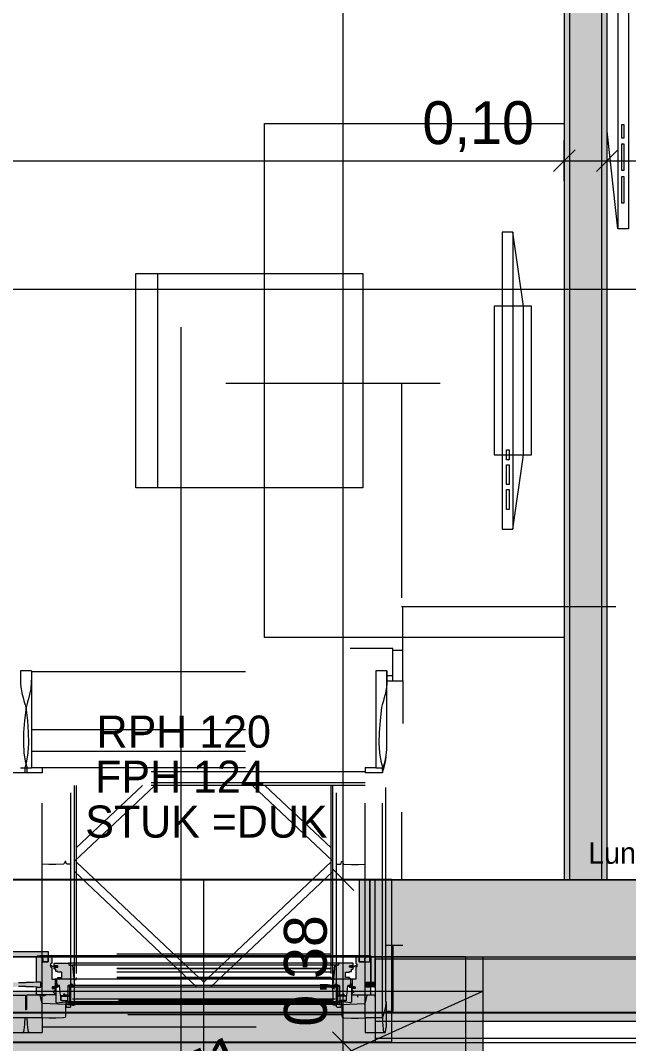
# Model space of a CAD drawing. Header units: metres. Extents: x -3 to 171, y -23 to 41.
# Drawn here: x 14.625 to 16.045, y -15.072 to -12.684 of the extents above; entities that cross this region are included whole.
import ezdxf

# ---------------------------------------------------------------- set-up
doc = ezdxf.new("R2010")
doc.units = ezdxf.units.M
doc.header["$MEASUREMENT"] = 0
for name, pattern in [('Achse', [0.004, 0.002, -0.001, 0, -0.001]), ('Baufluchtlinie', [0.013, 0.008, -0.005]), ('UNSICHTBAR', [0.4, 0, -0.4]), ('Untersicht', [0.001, 0.0005, -0.0005])]:
    doc.linetypes.add(name, pattern=pattern)
for name, color, linetype in [('4._1.DG PP STG1_1_000 Achsraster', 7, 'Continuous'), ('4._1.DG PP STG1_1_110 Wand Aussen', 7, 'Continuous'), ('4._1.DG PP STG1_1_130 Wand Innen', 7, 'Continuous'), ('4._1.DG PP STG1_1_210 Decke', 7, 'Continuous'), ('4._1.DG PP STG1_1_220 Bodenaufbau', 7, 'Continuous'), ('4._1.DG PP STG1_1_220 Bodenaufbau - Außen_ Gefälle', 7, 'Continuous'), ('4._1.DG PP STG1_1_221 Bodenaufbau - Abdichtung', 7, 'Continuous'), ('4._1.DG PP STG1_1_310 Dachkonstruktion massiv', 7, 'Continuous'), ('4._1.DG PP STG1_1_325 Dachfenster', 7, 'Continuous'), ('4._1.DG PP STG1_1_510 Möblierung', 7, 'Continuous'), ('4._1.DG PP STG1_1_815 Raumbegrenzung', 7, 'Continuous'), ('4._1.DG PP STG1_1_945 Einreichplan Beschriftung', 7, 'Continuous'), ('4._1.DG PP STG1_1_950 Polierplan Bemaßung', 7, 'Continuous'), ('4._1.DG PP STG1_1_Neubau_840 Baulinien', 7, 'Continuous')]:
    doc.layers.add(name, color=color, linetype=linetype)
doc.styles.add('ERSTELLTER_STIL_2', font='')
doc.styles.get('ERSTELLTER_STIL_2').set_extended_font_data('Eurostile')

msp = doc.modelspace()

# ---------------------------------------------------------------- hatches: boundary and pattern name
at = {"layer": '4._1.DG PP STG1_1_110 Wand Aussen', "linetype": 'Continuous', "lineweight": 13, "true_color": 0x3f7f02}
msp.add_hatch(color=76, dxfattribs=at).paths.add_polyline_path([(16.2067, -14.69), (15.492, -14.69), (15.492, -14.87), (16.2067, -14.87)])
at = {"layer": '4._1.DG PP STG1_1_110 Wand Aussen', "linetype": 'Continuous', "lineweight": 0, "true_color": 0x373737}
msp.add_hatch(color=250, dxfattribs=at).paths.add_polyline_path([(16.2067, -14.87), (15.492, -14.87), (15.492, -14.875), (16.2067, -14.875)])
at = {"layer": '4._1.DG PP STG1_1_110 Wand Aussen', "linetype": 'Continuous', "lineweight": 13, "true_color": 0xff6400}
for points in [[(15.492, -15), (16.2067, -15), (16.2067, -14.875), (15.492, -14.875)], [(15.492, -15.02), (16.2067, -15.02), (16.2067, -15), (15.492, -15)]]:
    msp.add_hatch(color=30, dxfattribs=at).paths.add_polyline_path(points)
at = {"layer": '4._1.DG PP STG1_1_130 Wand Innen', "linetype": 'Continuous', "lineweight": 13, "true_color": 0xfb02fe}
for points in [[(15.895, -14.69), (15.9075, -14.69), (15.9075, -10.3158), (15.895, -10.3158)], [(15.9825, -10.3158), (15.9825, -14.69), (15.995, -14.69), (15.995, -10.3158)]]:
    msp.add_hatch(color=6, dxfattribs=at).paths.add_polyline_path(points)
at = {"layer": '4._1.DG PP STG1_1_130 Wand Innen', "linetype": 'Continuous', "lineweight": 13, "true_color": 0xffaa00}
msp.add_hatch(color=40, dxfattribs=at).paths.add_polyline_path([(15.9075, -14.69), (15.9825, -14.69), (15.9825, -10.3158), (15.9075, -10.3158)])
at = {"layer": '4._1.DG PP STG1_1_210 Decke', "linetype": 'Continuous', "lineweight": 0, "true_color": 0x060c00}
msp.add_hatch(color=98, dxfattribs=at).paths.add_polyline_path([(5.425, -14.95), (3.28, -14.95), (3.28, -17.42), (15.705, -17.42), (15.705, -14.95), (13.555, -14.95), (13.555, -15.92), (5.425, -15.92)])
at = {"layer": '4._1.DG PP STG1_1_325 Dachfenster', "linetype": 'Continuous', "lineweight": 0, "true_color": 0xfde9f1}
for points in [[(15.416, -14.882), (15.441, -14.882), (15.441, -14.77), (15.441, -14.69), (15.416, -14.69), (15.416, -14.77)], [(14.5858, -14.8821), (14.5983, -14.8821), (14.5983, -14.8705), (14.6779, -14.8705), (14.6779, -14.8821), (14.6904, -14.8821), (14.6904, -14.858), (14.5858, -14.858)]]:
    msp.add_hatch(color=7, dxfattribs=at).paths.add_polyline_path(points)
at = {"layer": '4._1.DG PP STG1_1_325 Dachfenster', "linetype": 'Continuous', "lineweight": 13, "true_color": 0xffaa00}
msp.add_hatch(color=40, dxfattribs=at).paths.add_polyline_path([(15.441, -14.868), (15.4431, -14.868), (15.4431, -14.9289), (15.4531, -14.9289), (15.4531, -14.69), (15.441, -14.69), (15.441, -14.77)])
at = {"layer": '4._1.DG PP STG1_1_325 Dachfenster', "linetype": 'Continuous', "lineweight": 13, "true_color": 0x3f7f02}
msp.add_hatch(color=76, dxfattribs=at).paths.add_polyline_path([(15.4531, -14.87), (15.492, -14.87), (15.492, -14.69), (15.4531, -14.69)])
at = {"layer": '4._1.DG PP STG1_1_325 Dachfenster', "linetype": 'Continuous', "lineweight": 0, "true_color": 0xe7d9c5}
for points in [[(14.6631, -14.9418), (14.6631, -14.9581), (14.664, -14.959), (14.706, -14.959), (14.7069, -14.9581), (14.7069, -14.9564), (14.702, -14.9515), (14.7069, -14.9466), (14.7069, -14.945), (14.706, -14.9441), (14.6992, -14.9441), (14.6992, -14.9398), (14.7053, -14.9398), (14.7062, -14.9389), (14.7062, -14.9233), (14.7053, -14.9224), (14.6982, -14.9224), (14.6982, -14.8951), (14.6952, -14.8925), (14.6952, -14.8873), (14.6982, -14.8847), (14.6982, -14.8709), (14.6973, -14.87), (14.6902, -14.87), (14.6902, -14.882), (14.6777, -14.882), (14.6777, -14.875), (14.6707, -14.868), (14.6651, -14.868), (14.6631, -14.87), (14.6631, -14.928), (14.664, -14.9289), (14.6731, -14.9289), (14.6731, -14.9409), (14.664, -14.9409)], [(15.4431, -14.9418), (15.4422, -14.9409), (15.4331, -14.9409), (15.4331, -14.9289), (15.4422, -14.9289), (15.4431, -14.928), (15.4431, -14.87), (15.4411, -14.868), (15.4355, -14.868), (15.4285, -14.875), (15.4285, -14.882), (15.416, -14.882), (15.416, -14.87), (15.4089, -14.87), (15.408, -14.8709), (15.408, -14.8847), (15.411, -14.8873), (15.411, -14.8925), (15.408, -14.8951), (15.408, -14.9224), (15.4009, -14.9224), (15.4, -14.9233), (15.4, -14.9389), (15.4009, -14.9398), (15.407, -14.9398), (15.407, -14.9441), (15.4002, -14.9441), (15.3993, -14.945), (15.3993, -14.9466), (15.4042, -14.9515), (15.3993, -14.9564), (15.3993, -14.9581), (15.4002, -14.959), (15.4422, -14.959), (15.4431, -14.9581)], [(14.704, -14.8889), (14.7053, -14.8902), (14.7053, -14.8911), (14.7124, -14.8911), (14.7124, -14.8943), (14.7053, -14.8943), (14.7053, -14.8952), (14.7038, -14.8967), (14.7038, -14.8982), (14.7047, -14.8991), (14.7079, -14.8991), (14.7079, -14.9033), (14.7088, -14.9041), (14.7124, -14.9041), (14.7124, -14.9062), (14.7218, -14.9062), (14.7218, -14.9185), (14.7124, -14.9185), (14.7124, -14.9206), (14.7108, -14.9206), (14.7099, -14.9215), (14.7099, -14.9292), (14.7104, -14.9361), (14.7113, -14.9369), (14.7165, -14.9369), (14.7186, -14.9601), (14.7194, -14.9609), (14.7262, -14.9609), (14.7262, -14.9574), (14.7292, -14.9574), (14.7292, -14.9599), (14.7349, -14.9599), (14.7359, -14.9579), (14.7359, -14.9529), (14.7349, -14.9529), (14.7349, -14.9489), (14.7359, -14.9489), (14.7359, -14.9378), (14.7368, -14.9369), (14.7412, -14.9369), (14.7412, -14.9359), (14.7424, -14.9339), (14.7455, -14.9339), (14.7467, -14.9359), (14.7467, -14.9369), (14.7504, -14.9369), (14.7516, -14.9356), (14.7469, -14.8905), (14.746, -14.8897), (14.7388, -14.8897), (14.7382, -14.8891), (14.7382, -14.8856), (14.7373, -14.8847), (14.7047, -14.8847), (14.7038, -14.8856), (14.7038, -14.8884)], [(15.4022, -14.8889), (15.4024, -14.8884), (15.4024, -14.8856), (15.4015, -14.8847), (15.3689, -14.8847), (15.368, -14.8856), (15.368, -14.8891), (15.3674, -14.8897), (15.3602, -14.8897), (15.3593, -14.8905), (15.3546, -14.9356), (15.3558, -14.9369), (15.3595, -14.9369), (15.3595, -14.9359), (15.3607, -14.9339), (15.3638, -14.9339), (15.365, -14.9359), (15.365, -14.9369), (15.3694, -14.9369), (15.3703, -14.9378), (15.3703, -14.9489), (15.3713, -14.9489), (15.3713, -14.9529), (15.3703, -14.9529), (15.3703, -14.9579), (15.3713, -14.9599), (15.377, -14.9599), (15.377, -14.9574), (15.38, -14.9574), (15.38, -14.9609), (15.3868, -14.9609), (15.3876, -14.9601), (15.3897, -14.9369), (15.3949, -14.9369), (15.3958, -14.9361), (15.3963, -14.9292), (15.3963, -14.9215), (15.3954, -14.9206), (15.3938, -14.9206), (15.3938, -14.9185), (15.3844, -14.9185), (15.3844, -14.9062), (15.3938, -14.9062), (15.3938, -14.9041), (15.3974, -14.9041), (15.3983, -14.9033), (15.3983, -14.8991), (15.4015, -14.8991), (15.4024, -14.8982), (15.4024, -14.8967), (15.4009, -14.8952), (15.4009, -14.8943), (15.3938, -14.8943), (15.3938, -14.8911), (15.4009, -14.8911), (15.4009, -14.8902)]]:
    msp.add_hatch(color=254, dxfattribs=at).paths.add_polyline_path(points)
at = {"layer": '4._1.DG PP STG1_1_325 Dachfenster', "linetype": 'Continuous', "lineweight": 0, "true_color": 0x373737}
msp.add_hatch(color=250, dxfattribs=at).paths.add_polyline_path([(15.4531, -14.875), (15.492, -14.875), (15.492, -14.87), (15.4531, -14.87)])
at = {"layer": '4._1.DG PP STG1_1_325 Dachfenster', "linetype": 'Continuous', "lineweight": 13, "true_color": 0xff6400}
for points in [[(15.4531, -15), (15.492, -15), (15.492, -14.875), (15.4531, -14.875)], [(15.4531, -15.02), (15.492, -15.02), (15.492, -15), (15.4531, -15)]]:
    msp.add_hatch(color=30, dxfattribs=at).paths.add_polyline_path(points)
at = {"layer": '4._1.DG PP STG1_1_325 Dachfenster', "linetype": 'Continuous', "lineweight": 0, "true_color": 0xfed4e5}
for points in [[(14.7053, -14.8911), (14.7053, -14.8905), (14.7042, -14.8907), (14.7042, -14.8923), (14.7013, -14.8918), (14.6977, -14.8907), (14.6957, -14.8896), (14.6952, -14.8897), (14.6975, -14.8913), (14.7012, -14.8925), (14.7042, -14.8931), (14.7042, -14.8947), (14.7053, -14.8949), (14.7053, -14.8943), (14.7107, -14.8943), (14.712, -14.8919), (14.7116, -14.8911)], [(15.4009, -14.8911), (15.3946, -14.8911), (15.3942, -14.8919), (15.3955, -14.8943), (15.4009, -14.8943), (15.4009, -14.8949), (15.402, -14.8947), (15.402, -14.8931), (15.405, -14.8925), (15.4087, -14.8913), (15.4108, -14.89), (15.4108, -14.8895), (15.4085, -14.8907), (15.4049, -14.8918), (15.402, -14.8923), (15.402, -14.8907), (15.4009, -14.8905)], [(14.6031, -14.9289), (14.6031, -14.9409), (14.6206, -14.9396), (14.6381, -14.9396), (14.6381, -14.9302), (14.6206, -14.9302)], [(14.6731, -14.9289), (14.6556, -14.9302), (14.6381, -14.9302), (14.6381, -14.9396), (14.6556, -14.9396), (14.6731, -14.9409)], [(14.715, -14.9369), (14.7113, -14.9369), (14.7104, -14.9361), (14.7102, -14.9327), (14.7083, -14.9337), (14.7069, -14.9357), (14.7062, -14.9382), (14.7062, -14.9389), (14.7053, -14.9398), (14.7013, -14.9398), (14.6998, -14.9424), (14.7003, -14.9432), (14.7086, -14.9432), (14.7086, -14.9421), (14.7092, -14.9416), (14.7109, -14.9413), (14.713, -14.9407), (14.7145, -14.9391)], [(14.7369, -14.9399), (14.7385, -14.938), (14.739, -14.938), (14.7405, -14.9409), (14.7413, -14.9391), (14.7423, -14.9409), (14.7432, -14.9387), (14.7477, -14.9386), (14.7477, -14.9395), (14.7476, -14.94), (14.7476, -14.9408), (14.7511, -14.9409), (14.7513, -14.9403), (14.7512, -14.9395), (14.7509, -14.9388), (14.7509, -14.938), (14.7523, -14.9377), (14.7524, -14.937), (14.7521, -14.9366), (14.7504, -14.9369), (14.7467, -14.9369), (14.7467, -14.9359), (14.7455, -14.9339), (14.7424, -14.9339), (14.7412, -14.9359), (14.7412, -14.9369), (14.7384, -14.9369), (14.7364, -14.9396)], [(15.3693, -14.9399), (15.3698, -14.9398), (15.3681, -14.9371), (15.365, -14.9369), (15.365, -14.9359), (15.3638, -14.9339), (15.3607, -14.9339), (15.3595, -14.9359), (15.3595, -14.9369), (15.3558, -14.9369), (15.3541, -14.9366), (15.3538, -14.9376), (15.3551, -14.9379), (15.3553, -14.9388), (15.355, -14.9395), (15.3549, -14.9403), (15.355, -14.9408), (15.3584, -14.9409), (15.3586, -14.94), (15.3585, -14.9395), (15.3583, -14.939), (15.3627, -14.9386), (15.3639, -14.9409), (15.3645, -14.9391), (15.3657, -14.9409), (15.3672, -14.938), (15.3677, -14.938)], [(15.3912, -14.9369), (15.3917, -14.9391), (15.3932, -14.9407), (15.3953, -14.9413), (15.397, -14.9416), (15.3976, -14.9421), (15.3976, -14.9432), (15.4059, -14.9432), (15.4064, -14.9424), (15.4049, -14.9398), (15.4009, -14.9398), (15.4, -14.9389), (15.4, -14.9382), (15.3993, -14.9357), (15.3979, -14.9337), (15.396, -14.9327), (15.3958, -14.9361), (15.3949, -14.9369)], [(15.4531, -14.9289), (15.4465, -14.9302), (15.4398, -14.9302), (15.4331, -14.9289), (15.4331, -14.9409), (15.4398, -14.9396), (15.4465, -14.9396), (15.4531, -14.9409)], [(14.7487, -14.9807), (14.7489, -14.9788), (14.7433, -14.9788), (14.7434, -14.9807), (14.7443, -14.9818), (14.7461, -14.9823), (14.7478, -14.9818)], [(15.3575, -14.9807), (15.3584, -14.9818), (15.3601, -14.9823), (15.3619, -14.9818), (15.3628, -14.9807), (15.3629, -14.9788), (15.3573, -14.9788)]]:
    msp.add_hatch(color=254, dxfattribs=at).paths.add_polyline_path(points)
at = {"layer": '4._1.DG PP STG1_1_325 Dachfenster', "linetype": 'Continuous', "lineweight": 13}
msp.add_hatch(color=4, dxfattribs=at).paths.add_polyline_path([(15.3664, -14.9408), (14.7398, -14.9408), (14.7398, -14.9788), (15.3664, -14.9788)])

# ---------------------------------------------------------------- linework, layer by layer
at = {"layer": '4._1.DG PP STG1_1_000 Achsraster', "color": 5, "linetype": 'Achse', "lineweight": 0, "ltscale": 1000}
for p, q in [((15, 3), (15, -22.5231)), ((-1.5, -15), (21, -15))]:
    msp.add_line(p, q, dxfattribs=at)
at = {"layer": '4._1.DG PP STG1_1_110 Wand Aussen', "color": 7, "linetype": 'Continuous', "lineweight": 25, "ltscale": 1000}
for p, q in [((15.492, -14.69), (13.788, -14.69)), ((15.492, -15.07), (13.788, -15.07))]:
    msp.add_line(p, q, dxfattribs=at)
at = {"layer": '4._1.DG PP STG1_1_110 Wand Aussen', "color": 7, "linetype": 'Continuous', "lineweight": 18, "ltscale": 1000}
for q in [(15.492, -14.69), (15.492, -14.69), (16.2067, -14.87)]:
    msp.add_line((15.492, -14.87), q, dxfattribs=at)
at = {"layer": '4._1.DG PP STG1_1_110 Wand Aussen', "color": 7, "linetype": 'Continuous', "lineweight": 13, "ltscale": 1000}
for p, q in [((15.492, -14.875), (15.492, -14.87)), ((15.492, -14.875), (15.492, -14.87)), ((15.492, -14.875), (16.2067, -14.875)), ((15.492, -15), (15.492, -14.875)), ((15.492, -15), (15.492, -14.875)), ((15.492, -15.02), (15.492, -15)), ((15.492, -15.02), (15.492, -15)), ((15.492, -15.02), (16.2067, -15.02)), ((15.492, -15.06), (15.492, -15.02)), ((15.492, -15.06), (15.492, -15.02)), ((15.492, -15.06), (16.2067, -15.06)), ((15.492, -15.07), (15.492, -15.06)), ((15.492, -15.07), (15.492, -15.06))]:
    msp.add_line(p, q, dxfattribs=at)
at = {"layer": '4._1.DG PP STG1_1_110 Wand Aussen', "color": 1, "linetype": 'Baufluchtlinie', "lineweight": 0, "ltscale": 1000}
msp.add_line((15.492, -15), (16.2067, -15), dxfattribs=at)
at = {"layer": '4._1.DG PP STG1_1_110 Wand Aussen', "color": 7, "linetype": 'Continuous', "lineweight": 18, "ltscale": 1000, "flags": 128}
msp.add_lwpolyline([(16.2067, -14.69), (15.492, -14.69)], dxfattribs=at)
at = {"layer": '4._1.DG PP STG1_1_110 Wand Aussen', "color": 7, "linetype": 'Continuous', "lineweight": 13, "ltscale": 1000, "flags": 128}
msp.add_lwpolyline([(15.492, -15.07), (16.2067, -15.07)], dxfattribs=at)
at = {"layer": '4._1.DG PP STG1_1_130 Wand Innen', "color": 7, "linetype": 'Continuous', "lineweight": 18, "ltscale": 1000}
for p, q in [((15.9075, -10.3158), (15.9075, -14.69)), ((15.9825, -14.69), (15.9825, -10.3158))]:
    msp.add_line(p, q, dxfattribs=at)
at = {"layer": '4._1.DG PP STG1_1_130 Wand Innen', "color": 7, "linetype": 'Continuous', "lineweight": 18, "ltscale": 1000, "flags": 128}
for points in [[(15.995, -14.69), (15.995, -10.3158)], [(15.895, -10.625), (15.895, -14.69)], [(15.895, -14.69), (15.9075, -14.69)], [(15.9075, -14.69), (15.9825, -14.69)], [(15.9825, -14.69), (15.995, -14.69)]]:
    msp.add_lwpolyline(points, dxfattribs=at)
at = {"layer": '4._1.DG PP STG1_1_210 Decke', "color": 255, "linetype": 'Continuous', "lineweight": 13, "ltscale": 1000, "flags": 128}
msp.add_lwpolyline([(3.625, -0.13), (0.1305, -0.13), (0.1845, -14.87), (5.505, -14.87), (5.505, -15.84), (13.475, -15.84), (13.475, -14.87), (18.8055, -14.87), (18.8546, -0.13), (15.325, -0.13), (15.325, -0.53), (12.525, -0.53), (12.525, -0.13), (6.455, -0.13), (6.455, -0.53), (3.625, -0.53)], close=True, dxfattribs=at)
at = {"layer": '4._1.DG PP STG1_1_210 Decke', "color": 7, "linetype": 'Continuous', "lineweight": 13, "ltscale": 1000, "true_color": 0xf4f4f4, "flags": 128}
msp.add_lwpolyline([(5.425, -14.95), (5.425, -15.92), (13.555, -15.92), (13.555, -14.95), (15.705, -14.95), (15.705, -17.42), (3.28, -17.42), (3.28, -14.95)], close=True, dxfattribs=at)
at = {"layer": '4._1.DG PP STG1_1_220 Bodenaufbau', "color": 7, "linetype": 'Continuous', "lineweight": 13, "ltscale": 1000, "true_color": 0xf4f4f4, "flags": 128}
msp.add_lwpolyline([(0.3111, -0.31), (0.3639, -14.69), (18.6261, -14.69), (18.674, -0.31), (15.505, -0.31), (15.505, -0.71), (12.345, -0.71), (12.345, -0.31), (6.635, -0.31), (6.635, -0.71), (3.445, -0.71), (3.445, -0.31)], close=True, dxfattribs=at)
at = {"layer": '4._1.DG PP STG1_1_220 Bodenaufbau - Außen_ Gefälle', "color": 7, "linetype": 'Continuous', "lineweight": 13, "ltscale": 1000, "true_color": 0xf4f4f4, "flags": 128}
msp.add_lwpolyline([(3.3146, -17.38), (15.665, -17.38), (15.665, -14.87), (3.3146, -14.87)], close=True, dxfattribs=at)
at = {"layer": '4._1.DG PP STG1_1_221 Bodenaufbau - Abdichtung', "color": 171, "linetype": 'Untersicht', "lineweight": 13, "ltscale": 1000, "true_color": 0x6c6cff, "flags": 128}
for points in [[(13.955, -14.87), (15.705, -14.87)], [(15.705, -14.87), (15.705, -16.6634)]]:
    msp.add_lwpolyline(points, dxfattribs=at)
at = {"layer": '4._1.DG PP STG1_1_310 Dachkonstruktion massiv', "color": 8, "linetype": 'Untersicht', "lineweight": 13, "ltscale": 1000}
for p, q in [((15.5151, -13.5322), (15.5151, -14.69)), ((15.5151, -14.0522), (16.2211, -14.0522))]:
    msp.add_line(p, q, dxfattribs=at)
at = {"layer": '4._1.DG PP STG1_1_310 Dachkonstruktion massiv', "color": 8, "linetype": 'Untersicht', "lineweight": 13, "ltscale": 1000, "flags": 128}
msp.add_lwpolyline([(18.605, -13.5322), (12.24, -13.5322), (12.24, -14.69)], dxfattribs=at)
at = {"layer": '4._1.DG PP STG1_1_325 Dachfenster', "color": 7, "linetype": 'Continuous', "lineweight": 13, "ltscale": 1000}
for p, q in [((15.0531, -15.4713), (15.0531, -14.69)), ((15.4531, -14.875), (15.492, -14.875)), ((14.7019, -14.9432), (14.7067, -14.9432)), ((14.7067, -14.9432), (14.7079, -14.9443)), ((14.7079, -14.9443), (14.7079, -14.9498)), ((15.3995, -14.9432), (15.3983, -14.9443)), ((15.3983, -14.9443), (15.3983, -14.9498)), ((15.4043, -14.9432), (15.3995, -14.9432)), ((14.5984, -14.9597), (14.6363, -14.9597)), ((14.6363, -14.9597), (14.6369, -14.9604)), ((14.6369, -14.9604), (14.6369, -14.993)), ((14.6399, -14.9597), (14.6393, -14.9604)), ((14.6393, -14.9604), (14.6393, -14.993)), ((14.6778, -14.9597), (14.6399, -14.9597)), ((14.6754, -14.9769), (14.6716, -14.9597)), ((14.6794, -14.9611), (14.6778, -14.9597)), ((14.6816, -14.9611), (14.6794, -14.9611)), ((14.6832, -14.9597), (14.6816, -14.9611)), ((14.6856, -14.9597), (14.6832, -14.9597)), ((14.7079, -14.9498), (14.7076, -14.9515)), ((14.7076, -14.9515), (14.7079, -14.9532)), ((14.7079, -14.9532), (14.7079, -14.9759)), ((14.7198, -14.9627), (14.7204, -14.9621)), ((14.7198, -14.9713), (14.7198, -14.9627)), ((14.7202, -14.9717), (14.7198, -14.9713)), ((14.7226, -14.9717), (14.7202, -14.9717)), ((14.7204, -14.9621), (14.7348, -14.9621)), ((14.7348, -14.9621), (14.7355, -14.9627)), ((14.7355, -14.9627), (14.7363, -14.9813)), ((15.3707, -14.9627), (15.3699, -14.9813)), ((15.3714, -14.9621), (15.3707, -14.9627)), ((15.3858, -14.9621), (15.3714, -14.9621)), ((15.3836, -14.9717), (15.386, -14.9717)), ((15.3864, -14.9627), (15.3858, -14.9621)), ((15.386, -14.9717), (15.3864, -14.9713)), ((15.3864, -14.9713), (15.3864, -14.9627)), ((15.3983, -14.9498), (15.3986, -14.9515)), ((15.3986, -14.9515), (15.3983, -14.9532)), ((15.3983, -14.9532), (15.3983, -14.9759)), ((15.4129, -14.9597), (15.4124, -14.9601)), ((15.4124, -14.9601), (15.4124, -14.9646)), ((15.4527, -14.9597), (15.4129, -14.9597)), ((15.4308, -14.9769), (15.4346, -14.9597)), ((15.4531, -14.9601), (15.4527, -14.9597)), ((15.4531, -14.9646), (15.4531, -14.9601)), ((14.6369, -14.993), (14.6375, -14.994)), ((14.6375, -14.994), (14.6381, -14.994)), ((14.6387, -14.994), (14.6381, -14.994)), ((14.6393, -14.993), (14.6387, -14.994)), ((14.6775, -14.9787), (14.6754, -14.9769)), ((14.7297, -14.981), (14.6775, -14.9787)), ((14.7079, -14.9759), (14.71, -14.9776)), ((14.71, -14.9776), (14.7294, -14.9749)), ((14.7294, -14.9749), (14.7319, -14.976)), ((14.7321, -14.9797), (14.7297, -14.981)), ((14.7319, -14.976), (14.7321, -14.9797)), ((14.7363, -14.9813), (14.7379, -14.9825)), ((14.7379, -14.9825), (14.7428, -14.9817)), ((14.7428, -14.9817), (14.7432, -14.9817)), ((14.7432, -14.9817), (14.7465, -14.9833)), ((14.7465, -14.9833), (14.7496, -14.9832)), ((14.7507, -14.9794), (14.7489, -14.9806)), ((14.7496, -14.9832), (14.7524, -14.9816)), ((14.7521, -14.9793), (14.7507, -14.9794)), ((14.7529, -14.9804), (14.7521, -14.9793)), ((14.7524, -14.9816), (14.7529, -14.9804)), ((15.3533, -14.9804), (15.3541, -14.9793)), ((15.3538, -14.9816), (15.3533, -14.9804)), ((15.3566, -14.9832), (15.3538, -14.9816)), ((15.3541, -14.9793), (15.3555, -14.9794)), ((15.3555, -14.9794), (15.3573, -14.9806)), ((15.3597, -14.9833), (15.3566, -14.9832)), ((15.363, -14.9817), (15.3597, -14.9833)), ((15.3634, -14.9817), (15.363, -14.9817)), ((15.3683, -14.9825), (15.3634, -14.9817)), ((15.3699, -14.9813), (15.3683, -14.9825)), ((15.3743, -14.976), (15.3741, -14.9797)), ((15.3741, -14.9797), (15.3765, -14.981)), ((15.3768, -14.9749), (15.3743, -14.976)), ((15.3765, -14.981), (15.4287, -14.9787)), ((15.3962, -14.9776), (15.3768, -14.9749)), ((15.3983, -14.9759), (15.3962, -14.9776)), ((15.4287, -14.9787), (15.4308, -14.9769)), ((15.4531, -15.02), (15.492, -15.02)), ((15.4531, -15.06), (15.492, -15.06))]:
    msp.add_line(p, q, dxfattribs=at)
at = {"layer": '4._1.DG PP STG1_1_325 Dachfenster', "color": 7, "linetype": 'Continuous', "lineweight": 18, "ltscale": 1000}
for p, q in [((15.4531, -14.69), (15.416, -14.69)), ((15.4531, -14.87), (15.4531, -14.69)), ((15.4355, -14.868), (14.6707, -14.868)), ((15.4089, -14.87), (14.6973, -14.87)), ((15.4531, -14.87), (15.492, -14.87)), ((15.4531, -14.87), (15.4531, -15.07)), ((15.3689, -14.8847), (14.7373, -14.8847)), ((15.3602, -14.8897), (14.746, -14.8897)), ((15.4009, -14.9224), (14.7053, -14.9224)), ((14.6206, -14.9302), (14.6381, -14.9302)), ((14.6381, -14.9396), (14.6206, -14.9396)), ((14.6556, -14.9302), (14.6381, -14.9302)), ((14.6381, -14.9396), (14.6556, -14.9396)), ((14.6731, -14.9289), (14.6556, -14.9302)), ((14.6556, -14.9396), (14.6731, -14.9409)), ((14.6731, -14.9409), (14.6731, -14.9289)), ((14.7521, -14.9366), (15.3541, -14.9366)), ((14.7226, -14.9717), (14.7358, -14.9717)), ((14.7262, -14.9609), (14.7398, -14.9609)), ((14.7348, -14.9621), (14.7398, -14.9621)), ((14.7349, -14.9599), (14.7398, -14.9599)), ((15.3597, -14.9691), (14.7465, -14.9691)), ((15.3664, -14.9599), (15.3713, -14.9599)), ((15.38, -14.9609), (15.3664, -14.9609)), ((15.3714, -14.9621), (15.3664, -14.9621)), ((15.3836, -14.9717), (15.3704, -14.9717)), ((15.3768, -14.9749), (14.7294, -14.9749)), ((15.3765, -14.981), (14.7297, -14.981)), ((14.7402, -14.977), (15.366, -14.977))]:
    msp.add_line(p, q, dxfattribs=at)
at = {"layer": '4._1.DG PP STG1_1_325 Dachfenster', "color": 1, "linetype": 'Baufluchtlinie', "lineweight": 0, "ltscale": 1000}
msp.add_line((15.4531, -15), (15.492, -15), dxfattribs=at)
at = {"layer": '4._1.DG PP STG1_1_325 Dachfenster', "color": 255, "linetype": 'UNSICHTBAR', "lineweight": 13, "ltscale": 1000, "flags": 128}
for points in [[(13.79, -13.5322), (15.5181, -13.5322)], [(15.5181, -14.1544), (15.5181, -13.5322)], [(15.495, -14.1502), (13.7581, -14.1502)], [(15.495, -14.2255), (15.495, -14.1502)], [(15.495, -14.1544), (15.5181, -14.1544)], [(15.5181, -14.2255), (15.5181, -14.1544)], [(15.4808, -14.2255), (15.5181, -14.2255)], [(15.4808, -14.2255), (15.5181, -14.2255)], [(15.5181, -14.2255), (15.5181, -14.8439)], [(15.5181, -14.8439), (15.4786, -14.8439)]]:
    msp.add_lwpolyline(points, dxfattribs=at)
at = {"layer": '4._1.DG PP STG1_1_325 Dachfenster', "color": 253, "linetype": 'Untersicht', "lineweight": 13, "ltscale": 1000, "true_color": 0x9f9f9f, "flags": 128}
for points in [[(14.6511, -14.2026), (14.6255, -14.2026)], [(14.6255, -14.2026), (14.6255, -14.21), (14.6255, -14.2187), (14.6255, -14.2291), (14.6255, -14.2322), (14.6265, -14.2409), (14.6268, -14.2444), (14.6288, -14.254), (14.6294, -14.2578), (14.6324, -14.2682), (14.6335, -14.2728), (14.6343, -14.2747), (14.6364, -14.2816), (14.6377, -14.2882), (14.6415, -14.3183), (14.6435, -14.3462), (14.644, -14.3715), (14.6427, -14.394), (14.6398, -14.4134), (14.6353, -14.4294)], [(14.6508, -14.2026), (14.6508, -14.21), (14.6508, -14.2187), (14.6507, -14.2291), (14.6507, -14.2322), (14.6498, -14.2409), (14.6494, -14.2444), (14.6475, -14.254), (14.6468, -14.2578), (14.6439, -14.2682), (14.6427, -14.2728), (14.642, -14.2747), (14.6399, -14.2816), (14.6386, -14.2882), (14.6348, -14.3183), (14.6328, -14.3462), (14.6323, -14.3715), (14.6336, -14.394), (14.6365, -14.4134), (14.641, -14.4294)], [(14.6511, -14.2026), (14.6511, -14.21), (14.6511, -14.2187), (14.6511, -14.2291), (14.6511, -14.2409), (14.6511, -14.254), (14.6511, -14.2682), (14.6511, -14.2747), (14.6511, -14.2816), (14.6511, -14.2882), (14.6511, -14.3183), (14.6511, -14.3462), (14.6511, -14.3715), (14.6511, -14.394), (14.6511, -14.4134), (14.6511, -14.4294)], [(14.6511, -14.2038), (15.4551, -14.2038)], [(15.4551, -14.2026), (15.4551, -14.21), (15.4551, -14.2187), (15.4551, -14.2291), (15.4551, -14.2409), (15.4551, -14.254), (15.4551, -14.2682), (15.4551, -14.2747), (15.4551, -14.2816), (15.4551, -14.2882), (15.4551, -14.3183), (15.4551, -14.3462), (15.4551, -14.3715), (15.4551, -14.394), (15.4551, -14.4134), (15.4551, -14.4294)], [(15.4808, -14.2026), (15.4551, -14.2026)], [(15.4808, -14.2026), (15.4808, -14.21), (15.4808, -14.2187), (15.4807, -14.2291), (15.4807, -14.2322), (15.4798, -14.2409), (15.4794, -14.2444), (15.4775, -14.254), (15.4768, -14.2578), (15.4739, -14.2682), (15.4727, -14.2728), (15.472, -14.2747), (15.4699, -14.2816), (15.4686, -14.2882), (15.4648, -14.3183), (15.4628, -14.3462), (15.4623, -14.3715), (15.4636, -14.394), (15.4665, -14.4134), (15.471, -14.4294)], [(15.4808, -14.2047), (15.4808, -14.2026)], [(15.4808, -14.2962), (15.4808, -14.2047)], [(15.495, -14.2144), (15.4808, -14.2144)], [(15.4807, -14.3699), (15.4808, -14.2962)], [(14.6511, -14.3391), (15.4551, -14.3391)], [(15.4807, -14.3846), (15.4807, -14.3699)], [(14.6511, -14.39), (15.4551, -14.39)], [(15.4716, -14.4291), (15.4727, -14.4269), (15.4768, -14.4134), (15.4794, -14.3998), (15.4807, -14.3859), (15.4807, -14.3846)], [(15.4704, -14.4405), (15.4708, -14.4393), (15.4748, -14.4274), (15.4775, -14.4152), (15.4788, -14.403)], [(15.4786, -14.9751), (15.4786, -14.4048)], [(14.6759, -14.4406), (14.636, -14.4406), (14.6003, -14.4406)], [(14.6511, -14.4294), (14.6353, -14.4294), (14.6251, -14.4294)], [(14.636, -14.4406), (14.6363, -14.4314), (14.6363, -14.4294)], [(14.6399, -14.4294), (14.6399, -14.4314), (14.6403, -14.4406)], [(14.6511, -14.4282), (15.4551, -14.4282)], [(14.6511, -14.4285), (14.6759, -14.4285)], [(14.6759, -14.4285), (14.6759, -14.4314), (14.6759, -14.4406)], [(15.4303, -14.4384), (14.6759, -14.4384)], [(14.6759, -15.0112), (14.6759, -14.4406)], [(15.4303, -14.4285), (15.4303, -14.4314), (15.4303, -14.4406)], [(15.4303, -14.4285), (15.4551, -14.4285)], [(15.4303, -15.0112), (15.4303, -14.4406)], [(15.4703, -14.4406), (15.4303, -14.4406)], [(15.471, -14.4294), (15.4551, -14.4294)], [(15.4699, -14.4294), (15.4699, -14.4314), (15.4703, -14.4406)], [(15.4706, -15.0115), (15.4706, -14.4398)], [(15.471, -14.4294), (15.4716, -14.4291)], [(15.4303, -14.4639), (14.6759, -14.4639)], [(15.4303, -14.4698), (14.6759, -14.4698)], [(14.7429, -14.9871), (14.7429, -14.6534), (14.7429, -14.4698)], [(14.7517, -14.9496), (14.7517, -14.4698)], [(14.9389, -14.4698), (14.7517, -14.6465)], [(14.9104, -14.4698), (14.7557, -14.6159)], [(14.7558, -14.9087), (14.7558, -14.4698)], [(15.1674, -14.4698), (15.3545, -14.6465)], [(15.1959, -14.4698), (15.3506, -14.6159)], [(15.3504, -14.9087), (15.3504, -14.4698)], [(15.3545, -14.9496), (15.3545, -14.4698)], [(15.3633, -14.9871), (15.3633, -14.6534), (15.3633, -14.4698)], [(14.7256, -14.6536), (14.708, -14.6542), (14.6918, -14.6542), (14.6759, -14.6537)], [(14.7274, -14.6525), (14.7256, -14.6536)], [(14.7294, -14.6474), (14.7274, -14.6525)], [(14.7302, -14.6472), (14.7294, -14.6474)], [(14.731, -14.6475), (14.7302, -14.6472)], [(14.7323, -14.6526), (14.731, -14.6475)], [(14.7344, -14.6539), (14.7323, -14.6526)], [(14.7429, -14.6534), (14.741, -14.6539), (14.7344, -14.6539)], [(15.0531, -14.929), (15.0417, -14.9182), (15.032, -14.909), (14.7557, -14.6481)], [(15.0531, -14.929), (15.0646, -14.9182), (15.0743, -14.909), (15.3506, -14.6481)], [(15.3633, -14.6534), (15.3652, -14.6539), (15.3718, -14.6539)], [(15.3718, -14.6539), (15.3739, -14.6526)], [(15.3739, -14.6526), (15.3752, -14.6475)], [(15.3752, -14.6475), (15.376, -14.6472)], [(15.376, -14.6472), (15.3768, -14.6474)], [(15.3768, -14.6474), (15.3788, -14.6525)], [(15.3788, -14.6525), (15.3806, -14.6536)], [(15.3806, -14.6536), (15.3982, -14.6542), (15.4144, -14.6542), (15.4303, -14.6537)], [(15.0373, -14.9409), (14.7517, -14.6712)], [(15.069, -14.9409), (15.3545, -14.6712)], [(15.495, -14.8439), (15.495, -14.997)], [(15.3504, -14.8635), (14.7558, -14.8635)], [(15.3504, -14.8973), (14.7558, -14.8973)], [(15.3504, -14.8981), (14.7558, -14.8981)], [(14.7517, -14.9232), (14.7556, -14.9232)], [(15.3506, -14.9182), (14.7557, -14.9182)], [(15.3504, -14.9062), (14.7558, -14.9062)], [(14.7558, -14.9229), (14.7558, -14.9182)], [(15.3504, -14.9204), (14.7558, -14.9204)], [(15.3504, -14.9221), (14.7558, -14.9221)], [(15.3504, -14.9229), (15.3504, -14.9182)], [(15.3545, -14.9232), (15.3506, -14.9232)], [(15.3545, -14.9409), (14.7517, -14.9409)], [(15.3545, -14.941), (14.7517, -14.941)], [(14.7517, -14.9729), (14.7512, -14.9737)], [(14.7516, -14.9715), (14.7516, -14.9609), (14.7516, -14.9566), (14.7516, -14.9516), (14.7516, -14.9507), (14.7516, -14.9499)], [(15.3546, -14.9717), (14.7516, -14.9717)], [(14.7517, -14.9729), (14.7517, -14.9717)], [(15.3545, -14.9729), (15.3545, -14.9717)], [(15.3545, -14.9729), (15.355, -14.9737)], [(15.3546, -14.9499), (15.3546, -14.9507), (15.3546, -14.9516), (15.3546, -14.9566), (15.3546, -14.9609), (15.3546, -14.9715)], [(14.7295, -14.981), (14.7302, -14.9809)], [(14.7302, -14.9809), (14.731, -14.9811)], [(14.7304, -14.9809), (14.7304, -15.0088)], [(14.731, -14.9811), (14.7323, -14.9863)], [(14.7323, -14.9863), (14.7344, -14.9876)], [(14.7344, -14.9876), (14.741, -14.9876), (14.7429, -14.9871)], [(14.7453, -14.9749), (14.7429, -14.9741)], [(14.7484, -14.9748), (14.7453, -14.9749)], [(14.7512, -14.9737), (14.7484, -14.9748)], [(15.355, -14.9737), (15.3578, -14.9748)], [(15.3578, -14.9748), (15.3609, -14.9749)], [(15.3609, -14.9749), (15.3633, -14.9741)], [(15.3633, -14.9871), (15.3652, -14.9876), (15.3718, -14.9876)], [(15.3718, -14.9876), (15.3739, -14.9863)], [(15.3739, -14.9863), (15.3752, -14.9811)], [(15.3752, -14.9811), (15.376, -14.9809)], [(15.3758, -14.9809), (15.3758, -15.0088)], [(15.376, -14.9809), (15.3767, -14.981)], [(15.4788, -14.9751), (15.4775, -14.9874), (15.4748, -14.9996), (15.4708, -15.0115), (15.4704, -15.0126)], [(15.4786, -14.9751), (15.4773, -14.9874), (15.4746, -14.9996), (15.4706, -15.0115)], [(15.4788, -14.9751), (15.4788, -15.0346)], [(15.4788, -14.997), (15.495, -14.997)], [(14.6742, -15.0125), (14.6374, -15.0125), (14.602, -15.0125)], [(14.6304, -15.0472), (14.6314, -15.0469), (14.6332, -15.0445), (14.6341, -15.0403), (14.6353, -15.0278), (14.6354, -15.0246), (14.636, -15.013)], [(14.6403, -15.013), (14.6408, -15.0246), (14.641, -15.0278), (14.6422, -15.0403), (14.6431, -15.0445), (14.6446, -15.0468), (14.6458, -15.0472)], [(14.6742, -15.0125), (14.6759, -15.0112)], [(14.6759, -15.0112), (14.6759, -15.0126)], [(14.7294, -15.0116), (14.7256, -15.0126), (14.708, -15.0132), (14.6918, -15.0132), (14.6759, -15.0127)], [(14.6759, -15.013), (14.6759, -15.0278), (14.6759, -15.0403), (14.6759, -15.0445), (14.6759, -15.0468)], [(14.7304, -15.0088), (14.7294, -15.0116)], [(15.3758, -15.0052), (14.7304, -15.0052)], [(15.3758, -15.0088), (15.3768, -15.0116)], [(15.3768, -15.0116), (15.3806, -15.0126), (15.3982, -15.0132), (15.4144, -15.0132), (15.4303, -15.0127)], [(15.432, -15.0125), (15.4303, -15.0112)], [(15.4303, -15.0112), (15.4303, -15.0126)], [(15.4303, -15.013), (15.4303, -15.0278), (15.4303, -15.0403), (15.4303, -15.0445), (15.4303, -15.0468)], [(15.4688, -15.0125), (15.432, -15.0125)], [(15.4706, -15.0115), (15.4688, -15.0125)], [(15.4703, -15.013), (15.4708, -15.0246), (15.471, -15.0278), (15.4722, -15.0403), (15.4731, -15.0445), (15.4746, -15.0468), (15.4758, -15.0472), (15.4772, -15.0453), (15.4775, -15.0442), (15.4781, -15.041), (15.4788, -15.0346)], [(14.6759, -15.0334), (15.4303, -15.0334)], [(14.6759, -15.0472), (14.6304, -15.0472), (14.6003, -15.0472)], [(15.4758, -15.0472), (15.4303, -15.0472)]]:
    msp.add_lwpolyline(points, dxfattribs=at)
at = {"layer": '4._1.DG PP STG1_1_325 Dachfenster', "color": 7, "linetype": 'Continuous', "lineweight": 18, "ltscale": 1000, "flags": 128}
for points in [[(15.416, -14.882), (15.441, -14.882), (15.441, -14.77), (15.441, -14.69), (15.416, -14.69), (15.416, -14.77)], [(15.441, -14.868), (15.4431, -14.868), (15.4431, -14.9289), (15.4531, -14.9289), (15.4531, -14.69), (15.441, -14.69), (15.441, -14.77)], [(14.5858, -14.8821), (14.5858, -14.858), (14.6904, -14.858), (14.6904, -14.8821), (14.6779, -14.8821), (14.6779, -14.8705), (14.5983, -14.8705), (14.5983, -14.8821)], [(14.7053, -14.8911), (14.7116, -14.8911), (14.712, -14.8919), (14.7107, -14.8943), (14.7053, -14.8943), (14.7053, -14.8949), (14.7042, -14.8947), (14.7042, -14.8931), (14.7012, -14.8925), (14.6975, -14.8913), (14.6954, -14.89), (14.6954, -14.8895), (14.6977, -14.8907), (14.7013, -14.8918), (14.7042, -14.8923), (14.7042, -14.8907), (14.7053, -14.8905)], [(15.3864, -14.9713), (15.3864, -14.9627), (15.3858, -14.9621), (15.3858, -14.9609), (15.38, -14.9609), (15.38, -14.9574), (15.377, -14.9574), (15.377, -14.9599), (15.3713, -14.9599), (15.3703, -14.9579), (15.3703, -14.9529), (15.3713, -14.9529), (15.3713, -14.9489), (15.3703, -14.9489), (15.3703, -14.9378), (15.3694, -14.9369), (15.365, -14.9369), (15.365, -14.9359), (15.3638, -14.9339), (15.3607, -14.9339), (15.3595, -14.9359), (15.3595, -14.9369), (15.3558, -14.9369), (15.3546, -14.9356), (15.3593, -14.8905), (15.3602, -14.8897), (15.3674, -14.8897), (15.368, -14.8891), (15.368, -14.8856), (15.3689, -14.8847), (14.7373, -14.8847), (14.7382, -14.8856), (14.7382, -14.8891), (14.7388, -14.8897), (14.746, -14.8897), (14.7469, -14.8905), (14.7516, -14.9356), (14.7504, -14.9369), (14.7467, -14.9369), (14.7467, -14.9359), (14.7455, -14.9339), (14.7424, -14.9339), (14.7412, -14.9359), (14.7412, -14.9369), (14.7368, -14.9369), (14.7359, -14.9378), (14.7359, -14.9489), (14.7349, -14.9489), (14.7349, -14.9529), (14.7359, -14.9529), (14.7359, -14.9579), (14.7349, -14.9599), (14.7292, -14.9599), (14.7292, -14.9574), (14.7262, -14.9574), (14.7262, -14.9609), (14.7204, -14.9609), (14.7204, -14.9621), (14.7198, -14.9627), (14.7198, -14.9713), (14.7202, -14.9717), (14.7358, -14.9717), (14.7359, -14.975), (14.737, -14.977), (15.3692, -14.977), (15.3703, -14.975), (15.3704, -14.9717), (15.3836, -14.9717), (15.386, -14.9717)], [(15.4009, -14.8911), (15.3946, -14.8911), (15.3942, -14.8919), (15.3955, -14.8943), (15.4009, -14.8943), (15.4009, -14.8949), (15.402, -14.8947), (15.402, -14.8931), (15.405, -14.8925), (15.4087, -14.8913), (15.4108, -14.89), (15.4108, -14.8895), (15.4085, -14.8907), (15.4049, -14.8918), (15.402, -14.8923), (15.402, -14.8907), (15.4009, -14.8905)], [(14.715, -14.9369), (14.7145, -14.9391), (14.713, -14.9407), (14.7109, -14.9413), (14.7092, -14.9416), (14.7086, -14.9421), (14.7086, -14.9432), (14.7003, -14.9432), (14.6998, -14.9424), (14.7013, -14.9398), (14.7053, -14.9398), (14.7062, -14.9389), (14.7062, -14.9382), (14.7069, -14.9357), (14.7083, -14.9337), (14.7102, -14.9327), (14.7104, -14.9361), (14.7113, -14.9369)], [(14.7369, -14.9399), (14.7364, -14.9398), (14.7381, -14.9371), (14.7412, -14.9369), (14.7412, -14.9359), (14.7424, -14.9339), (14.7455, -14.9339), (14.7467, -14.9359), (14.7467, -14.9369), (14.7504, -14.9369), (14.7521, -14.9366), (14.7524, -14.937), (14.7524, -14.9376), (14.7511, -14.9379), (14.7509, -14.9388), (14.7512, -14.9395), (14.7513, -14.9403), (14.7512, -14.9408), (14.7478, -14.9409), (14.7476, -14.94), (14.7477, -14.9395), (14.7479, -14.939), (14.7435, -14.9386), (14.7423, -14.9409), (14.7417, -14.9391), (14.7405, -14.9409), (14.739, -14.938), (14.7385, -14.938)], [(15.3664, -14.9408), (14.7398, -14.9408), (14.7398, -14.9788), (15.3664, -14.9788)], [(15.3693, -14.9399), (15.3698, -14.9398), (15.3681, -14.9371), (15.365, -14.9369), (15.365, -14.9359), (15.3638, -14.9339), (15.3607, -14.9339), (15.3595, -14.9359), (15.3595, -14.9369), (15.3558, -14.9369), (15.3541, -14.9366), (15.3538, -14.9376), (15.3551, -14.9379), (15.3553, -14.9388), (15.355, -14.9395), (15.3549, -14.9403), (15.355, -14.9408), (15.3584, -14.9409), (15.3586, -14.94), (15.3585, -14.9395), (15.3583, -14.939), (15.3627, -14.9386), (15.3639, -14.9409), (15.3645, -14.9391), (15.3657, -14.9409), (15.3672, -14.938), (15.3677, -14.938)], [(15.3912, -14.9369), (15.3917, -14.9391), (15.3932, -14.9407), (15.3953, -14.9413), (15.397, -14.9416), (15.3976, -14.9421), (15.3976, -14.9432), (15.4059, -14.9432), (15.4064, -14.9424), (15.4049, -14.9398), (15.4009, -14.9398), (15.4, -14.9389), (15.4, -14.9382), (15.3993, -14.9357), (15.3979, -14.9337), (15.396, -14.9327), (15.3958, -14.9361), (15.3949, -14.9369)], [(15.4531, -14.9289), (15.4465, -14.9302), (15.4398, -14.9302), (15.4331, -14.9289), (15.4331, -14.9409), (15.4398, -14.9396), (15.4465, -14.9396), (15.4531, -14.9409)], [(14.7487, -14.9807), (14.7478, -14.9818), (14.7461, -14.9823), (14.7443, -14.9818), (14.7434, -14.9807), (14.7433, -14.9788), (14.7489, -14.9788)], [(15.3575, -14.9807), (15.3584, -14.9818), (15.3601, -14.9823), (15.3619, -14.9818), (15.3628, -14.9807), (15.3629, -14.9788), (15.3573, -14.9788)]]:
    msp.add_lwpolyline(points, close=True, dxfattribs=at)
msp.add_lwpolyline([(15.492, -14.69), (15.4531, -14.69)], dxfattribs=at)
at = {"layer": '4._1.DG PP STG1_1_325 Dachfenster', "color": 7, "linetype": 'Continuous', "lineweight": 13, "ltscale": 1000, "flags": 128}
for points in [[(14.6631, -14.9418), (14.664, -14.9409), (14.6731, -14.9409), (14.6731, -14.9289), (14.664, -14.9289), (14.6631, -14.928), (14.6631, -14.87), (14.6651, -14.868), (14.6707, -14.868), (14.6777, -14.875), (14.6777, -14.882), (14.6902, -14.882), (14.6902, -14.87), (14.6973, -14.87), (14.6982, -14.8709), (14.6982, -14.8847), (14.6952, -14.8873), (14.6952, -14.8925), (14.6982, -14.8951), (14.6982, -14.9224), (14.7053, -14.9224), (14.7062, -14.9233), (14.7062, -14.9389), (14.7053, -14.9398), (14.6992, -14.9398), (14.6992, -14.9441), (14.706, -14.9441), (14.7069, -14.945), (14.7069, -14.9466), (14.702, -14.9515), (14.7069, -14.9564), (14.7069, -14.9581), (14.706, -14.959), (14.664, -14.959), (14.6631, -14.9581)], [(15.4431, -14.9418), (15.4422, -14.9409), (15.4331, -14.9409), (15.4331, -14.9289), (15.4422, -14.9289), (15.4431, -14.928), (15.4431, -14.87), (15.4411, -14.868), (15.4355, -14.868), (15.4285, -14.875), (15.4285, -14.882), (15.416, -14.882), (15.416, -14.87), (15.4089, -14.87), (15.408, -14.8709), (15.408, -14.8847), (15.411, -14.8873), (15.411, -14.8925), (15.408, -14.8951), (15.408, -14.9224), (15.4009, -14.9224), (15.4, -14.9233), (15.4, -14.9389), (15.4009, -14.9398), (15.407, -14.9398), (15.407, -14.9441), (15.4002, -14.9441), (15.3993, -14.945), (15.3993, -14.9466), (15.4042, -14.9515), (15.3993, -14.9564), (15.3993, -14.9581), (15.4002, -14.959), (15.4422, -14.959), (15.4431, -14.9581)], [(14.704, -14.8889), (14.7038, -14.8884), (14.7038, -14.8856), (14.7047, -14.8847), (14.7373, -14.8847), (14.7382, -14.8856), (14.7382, -14.8891), (14.7388, -14.8897), (14.746, -14.8897), (14.7469, -14.8905), (14.7516, -14.9356), (14.7504, -14.9369), (14.7467, -14.9369), (14.7467, -14.9359), (14.7455, -14.9339), (14.7424, -14.9339), (14.7412, -14.9359), (14.7412, -14.9369), (14.7368, -14.9369), (14.7359, -14.9378), (14.7359, -14.9489), (14.7349, -14.9489), (14.7349, -14.9529), (14.7359, -14.9529), (14.7359, -14.9579), (14.7349, -14.9599), (14.7292, -14.9599), (14.7292, -14.9574), (14.7262, -14.9574), (14.7262, -14.9609), (14.7194, -14.9609), (14.7186, -14.9601), (14.7165, -14.9369), (14.7113, -14.9369), (14.7104, -14.9361), (14.7099, -14.9292), (14.7099, -14.9215), (14.7108, -14.9206), (14.7124, -14.9206), (14.7124, -14.9185), (14.7218, -14.9185), (14.7218, -14.9062), (14.7124, -14.9062), (14.7124, -14.9041), (14.7088, -14.9041), (14.7079, -14.9033), (14.7079, -14.8991), (14.7047, -14.8991), (14.7038, -14.8982), (14.7038, -14.8967), (14.7053, -14.8952), (14.7053, -14.8943), (14.7124, -14.8943), (14.7124, -14.8911), (14.7053, -14.8911), (14.7053, -14.8902)], [(15.4022, -14.8889), (15.4024, -14.8884), (15.4024, -14.8856), (15.4015, -14.8847), (15.3689, -14.8847), (15.368, -14.8856), (15.368, -14.8891), (15.3674, -14.8897), (15.3602, -14.8897), (15.3593, -14.8905), (15.3546, -14.9356), (15.3558, -14.9369), (15.3595, -14.9369), (15.3595, -14.9359), (15.3607, -14.9339), (15.3638, -14.9339), (15.365, -14.9359), (15.365, -14.9369), (15.3694, -14.9369), (15.3703, -14.9378), (15.3703, -14.9489), (15.3713, -14.9489), (15.3713, -14.9529), (15.3703, -14.9529), (15.3703, -14.9579), (15.3713, -14.9599), (15.377, -14.9599), (15.377, -14.9574), (15.38, -14.9574), (15.38, -14.9609), (15.3868, -14.9609), (15.3876, -14.9601), (15.3897, -14.9369), (15.3949, -14.9369), (15.3958, -14.9361), (15.3963, -14.9292), (15.3963, -14.9215), (15.3954, -14.9206), (15.3938, -14.9206), (15.3938, -14.9185), (15.3844, -14.9185), (15.3844, -14.9062), (15.3938, -14.9062), (15.3938, -14.9041), (15.3974, -14.9041), (15.3983, -14.9033), (15.3983, -14.8991), (15.4015, -14.8991), (15.4024, -14.8982), (15.4024, -14.8967), (15.4009, -14.8952), (15.4009, -14.8943), (15.3938, -14.8943), (15.3938, -14.8911), (15.4009, -14.8911), (15.4009, -14.8902)]]:
    msp.add_lwpolyline(points, close=True, dxfattribs=at)
msp.add_lwpolyline([(15.4531, -15.07), (15.492, -15.07)], dxfattribs=at)
at = {"layer": '4._1.DG PP STG1_1_510 Möblierung', "color": 8, "linetype": 'Continuous', "lineweight": 13, "ltscale": 1000, "true_color": 0x7e7f7f}
for p, q in [((16.02, -12.2592), (16.02, -13.1708)), ((16.035, -12.9277), (16.0288, -12.9277)), ((16.0288, -12.9277), (16.0288, -12.9581)), ((16.035, -12.9581), (16.035, -12.9277)), ((16.0288, -12.9581), (16.035, -12.9581)), ((16.035, -12.9733), (16.0288, -12.9733)), ((16.0288, -12.9733), (16.0288, -13.034)), ((16.035, -13.034), (16.035, -12.9733)), ((16.0288, -13.034), (16.035, -13.034)), ((16.035, -13.0492), (16.0288, -13.0492)), ((16.0288, -13.0492), (16.0288, -13.11)), ((16.035, -13.11), (16.035, -13.0492)), ((16.0288, -13.11), (16.035, -13.11)), ((15.775, -13.1782), (15.775, -13.8718)), ((14.945, -13.275), (14.945, -13.775)), ((15.76, -13.71), (15.76, -13.6869)), ((15.76, -13.6869), (15.7663, -13.6869)), ((15.7663, -13.6869), (15.7663, -13.71)), ((15.7663, -13.71), (15.76, -13.71)), ((15.76, -13.7678), (15.76, -13.7215)), ((15.76, -13.7215), (15.7663, -13.7215)), ((15.7663, -13.7215), (15.7663, -13.7678)), ((15.7663, -13.7678), (15.76, -13.7678)), ((15.76, -13.8256), (15.76, -13.7793)), ((15.76, -13.7793), (15.7663, -13.7793)), ((15.7663, -13.7793), (15.7663, -13.8256)), ((15.7663, -13.8256), (15.76, -13.8256))]:
    msp.add_line(p, q, dxfattribs=at)
at = {"layer": '4._1.DG PP STG1_1_510 Möblierung', "color": 8, "linetype": 'Continuous', "lineweight": 13, "ltscale": 1000, "true_color": 0x7e7f7f, "flags": 128}
for points in [[(16.045, -12.2592), (16.045, -13.1708), (16.02, -13.1708), (15.995, -12.9429), (15.995, -12.4871), (16.02, -12.2592)], [(15.195, -14.125), (15.195, -12.925), (15.895, -12.925), (15.895, -14.125)], [(15.75, -13.1782), (15.75, -13.8718), (15.775, -13.8718), (15.8, -13.6984), (15.8, -13.3516), (15.775, -13.1782)], [(15.425, -13.275), (15.425, -13.775), (14.895, -13.775), (14.895, -13.275)], [(15.7316, -13.3516), (15.7316, -13.6984), (15.8184, -13.6984), (15.8184, -13.3516)]]:
    msp.add_lwpolyline(points, close=True, dxfattribs=at)
at = {"layer": '4._1.DG PP STG1_1_815 Raumbegrenzung', "color": 8, "linetype": 'Continuous', "lineweight": 13, "ltscale": 1000}
msp.add_line((15.665, -17.38), (15.665, -15.027), dxfattribs=at)
at = {"layer": '4._1.DG PP STG1_1_815 Raumbegrenzung', "color": 7, "linetype": 'Continuous', "lineweight": 13, "ltscale": 1000}
msp.add_line((13.85, -15.07), (15.48, -15.07), dxfattribs=at)
at = {"layer": '4._1.DG PP STG1_1_950 Polierplan Bemaßung', "color": 6, "linetype": 'Continuous', "lineweight": 13, "ltscale": 1000, "true_color": 0xfb02fe}
for p, q in [((15.379, -14.69), (15.379, -10.625)), ((15.895, -13.0586), (15.895, -12.9648)), ((15.995, -13.0586), (15.995, -12.9648)), ((15.92, -12.9867), (15.87, -13.0367)), ((16.02, -12.9867), (15.97, -13.0367)), ((13.395, -13.0117), (15.895, -13.0117)), ((15.895, -13.0117), (15.995, -13.0117)), ((15.995, -13.0117), (18.6261, -13.0117)), ((15.354, -14.665), (15.404, -14.715)), ((15.4259, -14.69), (15.3321, -14.69)), ((15.379, -15.07), (15.379, -14.69)), ((15.354, -15.045), (15.404, -15.095)), ((15.4259, -15.07), (15.3321, -15.07)), ((15.379, -15.1075), (15.379, -15.07))]:
    msp.add_line(p, q, dxfattribs=at)
at = {"layer": '4._1.DG PP STG1_1_950 Polierplan Bemaßung', "color": 76, "linetype": 'Continuous', "lineweight": 13, "ltscale": 1000, "true_color": 0x3f7f02}
msp.add_line((0.3588, -13.3117), (18.6306, -13.3117), dxfattribs=at)
at = {"layer": '4._1.DG PP STG1_1_950 Polierplan Bemaßung', "color": 7, "linetype": 'Continuous', "lineweight": 13, "ltscale": 1000}
msp.add_line((13.555, -15.92), (15.705, -14.95), dxfattribs=at)
at = {"layer": '4._1.DG PP STG1_1_Neubau_840 Baulinien', "color": 1, "linetype": 'Baufluchtlinie', "lineweight": 25, "ltscale": 1000, "true_color": 0xfb0106, "flags": 128}
msp.add_lwpolyline([(-3.0225, -14.9829), (0, -15), (18.9876, -15.0005), (22.9775, -15.0038)], dxfattribs=at)

# ---------------------------------------------------------------- texts
at = {"layer": '4._1.DG PP STG1_1_325 Dachfenster', "color": 7, "linetype": 'Continuous', "lineweight": 13, "char_height": 0.075, "attachment_point": 9, "style": 'ERSTELLTER_STIL_2'}
for s, insert in [('\\A1;{\\pqr;\\pt0;\\fEurostile|b0|i0|c0|p0;\\W1.000000;RPH 120}', (15.2101, -14.383)), ('\\A1;{\\pqr;\\pt0;\\fEurostile|b0|i0|c0|p0;\\W1.000000;FPH 124}', (15.1954, -14.4872)), ('\\A1;{\\pqr;\\pt0;\\fEurostile|b0|i0|c0|p0;\\W1.000000;STUK =DUK}', (15.3423, -14.593))]:
    msp.add_mtext(s, dxfattribs=dict(at, insert=insert))
at = {"layer": '4._1.DG PP STG1_1_945 Einreichplan Beschriftung', "color": 250, "linetype": 'Continuous', "lineweight": 13, "true_color": 0x3f3f3f, "insert": (16.0418, -14.6536), "char_height": 0.05, "attachment_point": 8, "style": 'ERSTELLTER_STIL_2'}
msp.add_mtext('\\A1;{\\pqc;\\fEurostile|b0|i0|c0|p0;\\W1.000000;Lunos}', dxfattribs=at)
at = {"layer": '4._1.DG PP STG1_1_950 Polierplan Bemaßung', "color": 6, "linetype": 'Continuous', "lineweight": 13, "true_color": 0xfb02fe, "insert": (15.5636, -12.9917), "char_height": 0.1, "width": 0.306373, "attachment_point": 7, "style": 'ERSTELLTER_STIL_2'}
msp.add_mtext('\\A1;{\\pql;\\fEurostile|b0|i0|c0|p0;\\W1.000000;0,10}', dxfattribs=at)
at = {"layer": '4._1.DG PP STG1_1_950 Polierplan Bemaßung', "color": 6, "linetype": 'Continuous', "lineweight": 13, "true_color": 0xfb02fe, "insert": (15.359, -15.0332), "char_height": 0.1, "width": 0.306373, "attachment_point": 7, "rotation": 90, "style": 'ERSTELLTER_STIL_2'}
msp.add_mtext('\\A1;{\\pql;\\fEurostile|b0|i0|c0|p0;\\W1.000000;0,38}', dxfattribs=at)
at = {"layer": '4._1.DG PP STG1_1_950 Polierplan Bemaßung', "color": 7, "linetype": 'Continuous', "lineweight": 13, "insert": (14.5963, -15.444), "char_height": 0.1, "attachment_point": 4, "rotation": 24.2831, "line_spacing_factor": 0.968161, "style": 'ERSTELLTER_STIL_2'}
msp.add_mtext('\\A1;{\\pql;\\fEurostile|b0|i0|c0|p0;\\W1.000000;OK \\fEurostile|b0|i0|c0|p0;\\W1.000000;+\\fEurostile|b0|i0|c0|p0;\\W1.000000;11,51\\fEurostile|b0|i0|c0|p0;\\W1.000000;\\A1{\\H.66x;\\S^  ;}\\fEurostile|b0|i0|c0|p0;\\W1.000000;\\fEurostile|b0|i0|c0|p0;\\W1.000000;\\P\\pql;\\fEurostile|b0|i0|c0|p0;\\W1.000000;UK \\fEurostile|b0|i0|c0|p0;\\W1.000000;+\\fEurostile|b0|i0|c0|p0;\\W1.000000;11,31\\fEurostile|b0|i0|c0|p0;\\W1.000000;\\A1{\\H.66x;\\S^  ;}\\fEurostile|b0|i0|c0|p0;\\W1.000000;\\fEurostile|b0|i0|c0|p0;\\W1.000000;}', dxfattribs=at)

doc.saveas('drawing.dxf')
